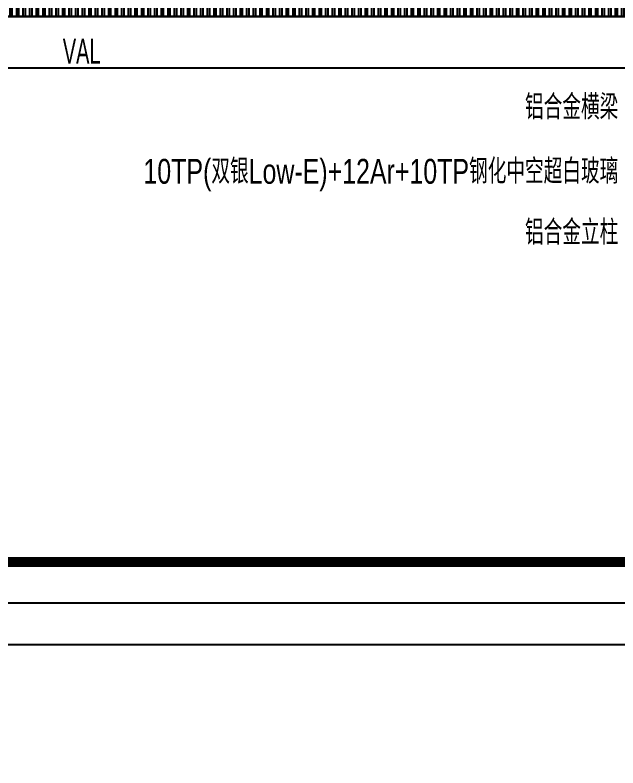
# Model space of a CAD drawing. Extents: x -8792 to 174344, y -43961 to 62816.
# Drawn here: x 121716 to 122589, y -11375 to -10284 of the extents above; entities that cross this region are included whole.
import ezdxf
from ezdxf.enums import TextEntityAlignment as Align
from ezdxf.xclip import XClip

# ---------------------------------------------------------------- set-up
doc = ezdxf.new("R2010")
doc.units = 0
doc.header["$LTSCALE"] = 50
doc.header["$XCLIPFRAME"] = 0
doc.linetypes.add('DOT2', pattern=[0.125, 0, -0.125])
for name, color, linetype in [('#文字', 2, 'Continuous'), ('#标注', 1, 'Continuous'), ('#铝板', 2, 'Continuous'), ('A-FLOR-OTLN', 4, 'DOT2'), ('C-SHET-SHBD', 11, 'Continuous'), ('C-SHET-TTLB', 11, 'Continuous'), ('TC', 251, 'Continuous'), ('TK', 7, 'Continuous'), ('吊顶', 7, 'Continuous'), ('通-图框-文字', 4, 'Continuous')]:
    doc.layers.add(name, color=color, linetype=linetype)
doc.styles.add('JHZX', font='jrs.shx', dxfattribs={"width": 0.6, "bigfont": 'jhz.shx'})
doc.styles.add('XD-2008', font='xd-hzs.shx', dxfattribs={"width": 0.7, "bigfont": 'xd-hztxt.shx'})
doc.styles.add('XD2008', font='@1romans.shx', dxfattribs={"width": 0.7, "bigfont": '!hztxt.shx'})
doc.styles.add('文字1', font='jrs.shx', dxfattribs={"width": 0.7, "bigfont": 'hztxt.shx'})
doc.dimstyles.new('JZBZ-12', dxfattribs={"dimscale": 12, "dimtxt": 3, "dimasz": 1.5, "dimexe": 1, "dimexo": 1, "dimgap": 0.5, "dimtad": 1, "dimdec": 0, "dimdsep": 46, "dimtxsty": 'JHZX', "dimblk1": 'ARCHTICK', "dimblk2": 'ARCHTICK', "dimsah": 1, "dimcen": 0, "dimclrd": 1, "dimclre": 1, "dimclrt": 2, "dimadec": 3, "dimazin": 2, "dimtfac": 1, "dimtdec": 0, "dimtix": 1, "dimtmove": 0, "dimatfit": 3, "dimfxl": 0, "dimtolj": 1, "dimlwd": -1, "dimlwe": -1, "dimarcsym": 0})

# ---------------------------------------------------------------- blocks, each defined once
blk = doc.blocks.new('A$Cbd8d7c8c')
at = {"layer": 'A-FLOR-OTLN', "color": 8}
blk.add_lwpolyline([(-22721.24937731028, -15689.86968211655), (-43719.41647269274, -33393.16188598087, 0.413755730742382), (-43991.60535459826, -36560.98194338084, 0.1896724665796431), (122158.1740942716, -126683.0426204044, 0.414786072981368), (124666.0152100509, -124719.4948140864), (133885.1673546026, -48361.88285301649, 0.379931253570586), (116453.2507597166, -23207.94787260017, 0.2364517045148016)], format="xyb", dxfattribs=at)
at = {"layer": '吊顶', "const_width": 3}
blk.add_lwpolyline([(36525.16269515478, -42886.23891143122, 0.056654023901928), (31389.80361110461, -41079.322920529), (30859.08537955373, -40957.77536884585, -0.1125361045485018), (21289.4537036519, -36343.71662567847, -0.0289167358602449), (3039.011338204145, -19971.01165417739, 0.4135317777718731), (-633.6185435920488, -19953.37917324936), (-31397.94016679469, -50352.84389940772, 0.4147813061863365), (-31416.3285705545, -54033.31448566628, 0.1704916733923174), (123964.2830003048, -129414.7104053417, 0.4125640170375961), (126841.1750901889, -127143.2247624403), (136317.5030562885, -48655.55449670245, 1.269194860891986), (87076.80076918215, -54393.31561949174)], format="xyb", dxfattribs=at)
blk = doc.blocks.new('A3文本框')
at = {"layer": 'Defpoints', "ltscale": 500}
blk.add_lwpolyline([(9.999999999997272, -9.999999999998181), (-420.0000000000173, -9.999999999998181), (-420.0000000000173, 297.0000000000127), (9.999999999997272, 297.0000000000127)], close=True, dxfattribs=at)
at = {"layer": 'C-SHET-SHBD', "style": 'XD2008', "width": 0.7}
for tag, height, p in [('子项名称', 4.5, (-37.48932049999985, 35.4120334268755)), ('图名', 4.5, (-37.48932049999985, 24.2692238739146)), ('比例', 3, (-56.3001431233015, 8.254638809770768)), ('MQJD-01', 3, (-13.24466025000038, 2.272258786729253))]:
    blk.add_attdef(tag, text='', height=height, dxfattribs=at).set_placement(p, align=Align.CENTER)
blk = doc.blocks.new('A$C4fdf1d9b')
at = {"layer": 'TC', "ltscale": 0.5}
h = blk.add_hatch(dxfattribs=at)
h.set_pattern_fill('ANSI32', color=256, scale=2, angle=225, style=0)
h.set_pattern_definition([(270, (2, -1757.500000156557), (9.525000000000002, -1.77635683940025e-15), []), (270, (-1.175001371419057, -1760.675001527918), (9.525000000000002, -1.77635683940025e-15), [])])
h.paths.add_polyline_path([(2, 67.49999984350143), (20, 49.49999984350143), (484.0003725878778, 72.49973735765889), (484.0001232803625, 91.50033447201713)])
h.paths.add_polyline_path([(151.0000000002328, -1449.000000000058), (169.000000000291, -1431.000000000058), (19, -1431.000000000058), (1, -1449.000000000058)])
h.paths.add_polyline_path([(300.9999999995343, -1649.000000000058), (318.9999999995343, -1631.000000000058), (168.9999999998254, -1631.000000000058), (150.9999999997672, -1649.000000000058)])
h.paths.add_polyline_path([(341.4995379747124, -1849.000005883368), (342.4997429589421, -1831.000008423165), (318.9999999997672, -1831.000008423194), (301.0000005903566, -1849.000005883368)])
h.paths.add_polyline_path([(359.5004362852633, -1831.000322590957), (359.5004365022469, -1849.00032520797), (2481.165297608241, -1849.000325207911), (2481.165297391271, -1831.000322588559)])
at = {"layer": '#铝板'}
blk.add_lwpolyline([(358.5004614342615, -1849.000016706083), (2483.999753115582, -1849.000634242781), (2483.999712674646, -1831.000636489538), (2484.999712674646, -1831.000634242781), (2484.999755362282, -1850.000634242781), (357.5004591875186, -1850.000033321488)], dxfattribs=at)
blk = doc.blocks.new('_ARCHTICK')
at = {"color": 0, "linetype": 'ByBlock', "const_width": 0.15}
blk.add_lwpolyline([(-0.5, -0.5), (0.5, 0.5)], dxfattribs=at)
blk = doc.blocks.new('*D184')
at = {"layer": '#标注', "color": 1, "ltscale": 10, "transparency": 16777216}
for p, q in [((120762.8691946794, -10298.39223781805), (120762.8691946794, -10372.24541785924)), ((122862.8690074866, -10305.89222346101), (122862.8690074866, -10372.24541785924)), ((120762.8691946794, -10360.24541785924), (122862.8690074866, -10360.24541785924))]:
    blk.add_line(p, q, dxfattribs=at)
at = {"layer": 'Defpoints', "color": 0, "ltscale": 10, "transparency": 16777216}
for p in [(120762.8691946794, -10286.39223781805), (122862.8690074866, -10293.89222346101), (122862.8690074866, -10360.24541785924)]:
    blk.add_point(p, dxfattribs=at)
at = {"layer": '#标注', "color": 1, "ltscale": 10, "transparency": 16777216, "xscale": 18, "yscale": 18, "zscale": 18, "rotation": 180}
blk.add_blockref('_ARCHTICK', (120762.8691946794, -10360.24541785924), dxfattribs=at)
at = {"layer": '#标注', "color": 1, "ltscale": 10, "transparency": 16777216, "xscale": 18, "yscale": 18, "zscale": 18}
blk.add_blockref('_ARCHTICK', (122862.8690074866, -10360.24541785924), dxfattribs=at)
at = {"layer": '#标注', "color": 2, "ltscale": 10, "transparency": 16777216, "insert": (121812.869101083, -10336.24541785924), "char_height": 36, "attachment_point": 5, "style": 'JHZX'}
blk.add_mtext('\\A1;VAL', dxfattribs=at)
blk = doc.blocks.new('A$Ce60f285c')
at = {"layer": 'C-SHET-TTLB'}
for points in [[(430.0000000000163, 307.0000000000114), (430.0000000000161, -2.273736754432321e-13), (0, 0), (1.4210854715202e-13, 307.0000000000118)], [(425.0000000000163, 302.0000000000114), (425.0000000000161, 4.999999999999773), (5, 5), (5.000000000000142, 302.0000000000118)]]:
    blk.add_lwpolyline(points, close=True, dxfattribs=at)
at = {"layer": 'C-SHET-TTLB', "const_width": 1.2}
blk.add_lwpolyline([(18.40000000000018, 297.0000000000114), (420.0000000000163, 297.0000000000118), (420.0000000000162, 10), (18.40000000000018, 10)], close=True, dxfattribs=at)
at = {"layer": 'C-SHET-SHBD', "style": 'XD2008', "width": 0.7}
for tag, p in [('审定人', (345.7360701280204, 128.4029998850694)), ('设总', (345.7360701280204, 118.1948368850692)), ('审核人', (345.7360701280204, 107.9630579187913)), ('专业负责人', (345.7360701280204, 97.75455091879098)), ('校对人', (345.7360701280204, 87.54638891879108)), ('设计人', (345.7360701280204, 77.63876853700162))]:
    blk.add_attdef(tag, p, '', height=2.8, dxfattribs=at)
for tag, p in [('工程编号', (368.4164571497249, 27.04606595293217)), ('阶段', (404.4144841225743, 27.04606595293217)), ('专业', (404.4144841225743, 19.69096324456837))]:
    blk.add_attdef(tag, text='', height=3.5, dxfattribs=at).set_placement(p, align=Align.MIDDLE_CENTER)
at = {"layer": 'C-SHET-SHBD', "style": 'XD2008', "width": 0.7, "flags": 1}
blk.add_attdef('日期', text='', height=3.5, dxfattribs=at).set_placement((368.4164571497249, 13.42550745165954), align=Align.MIDDLE_CENTER)
at = {"layer": '通-图框-文字', "style": 'XD-2008', "width": 0.7}
for tag, p in [('建设单位', (383.4079127194204, 70.61035749396547)), ('项目名称', (383.2822880606413, 58.42835994772713))]:
    blk.add_attdef(tag, text='', height=5, dxfattribs=at).set_placement(p, align=Align.MIDDLE_CENTER)
blk = doc.blocks.new('A$C6049850a')
at = {"ltscale": 10}
blk.add_blockref('A$Ce60f285c', (0, 0), dxfattribs=at)

msp = doc.modelspace()

# ---------------------------------------------------------------- block references
at = {"ltscale": 10}
ref = msp.add_blockref('A$Cbd8d7c8c', (22321.9819401807, 94074.68456757195), dxfattribs=at)
XClip(ref).set_block_clipping_path([(76291.00630252008, -72283.99184971683), (103268.9259821397, -47877.30861059863)])
at = {"ltscale": 10, "xscale": 12, "yscale": 12, "zscale": 12}
msp.add_blockref('A$C6049850a', (119468.8701674232, -11196.04376642609), dxfattribs=at)
at = {"color": 6, "ltscale": 10}
msp.add_blockref('A$C4fdf1d9b', (120412.8691946796, -8436.392223304443), dxfattribs=at)
at = {"layer": 'TK', "color": 0, "xscale": 12, "yscale": 12, "zscale": 12}
msp.add_blockref('A3文本框', (124508.8701674234, -11076.04369089603), dxfattribs=at)

# ---------------------------------------------------------------- texts
at = {"layer": '#文字', "char_height": 36, "attachment_point": 6, "style": '文字1'}
for s, insert in [('{\\W0.75;铝合金横梁}', (122589.7092014778, -10417.19660733525)), ('{\\W0.75;10TP(双银Low-E)+12Ar+10TP钢化中空超白玻璃 }', (122589.7092014778, -10515.66912691605)), ('{\\W0.75;铝合金立柱}', (122589.7092014778, -10598.71605235922))]:
    msp.add_mtext(s, dxfattribs=dict(at, insert=insert))

# ---------------------------------------------------------------- dimensions: what is measured, and where the dimension line sits
at = {"layer": '#标注', "ltscale": 10}
dim = msp.add_linear_dim(base=(122862.8690074866, -10360.24541785924), p1=(120762.8691946794, -10286.39223781805), p2=(122862.8690074866, -10293.89222346101), text='VAL', dimstyle='JZBZ-12', dxfattribs=at)
dim.commit()
dim.dimension.update_dxf_attribs({"geometry": '*D184', "text_midpoint": (121812.869101083, -10336.24541785924)})

doc.saveas('drawing.dxf')
